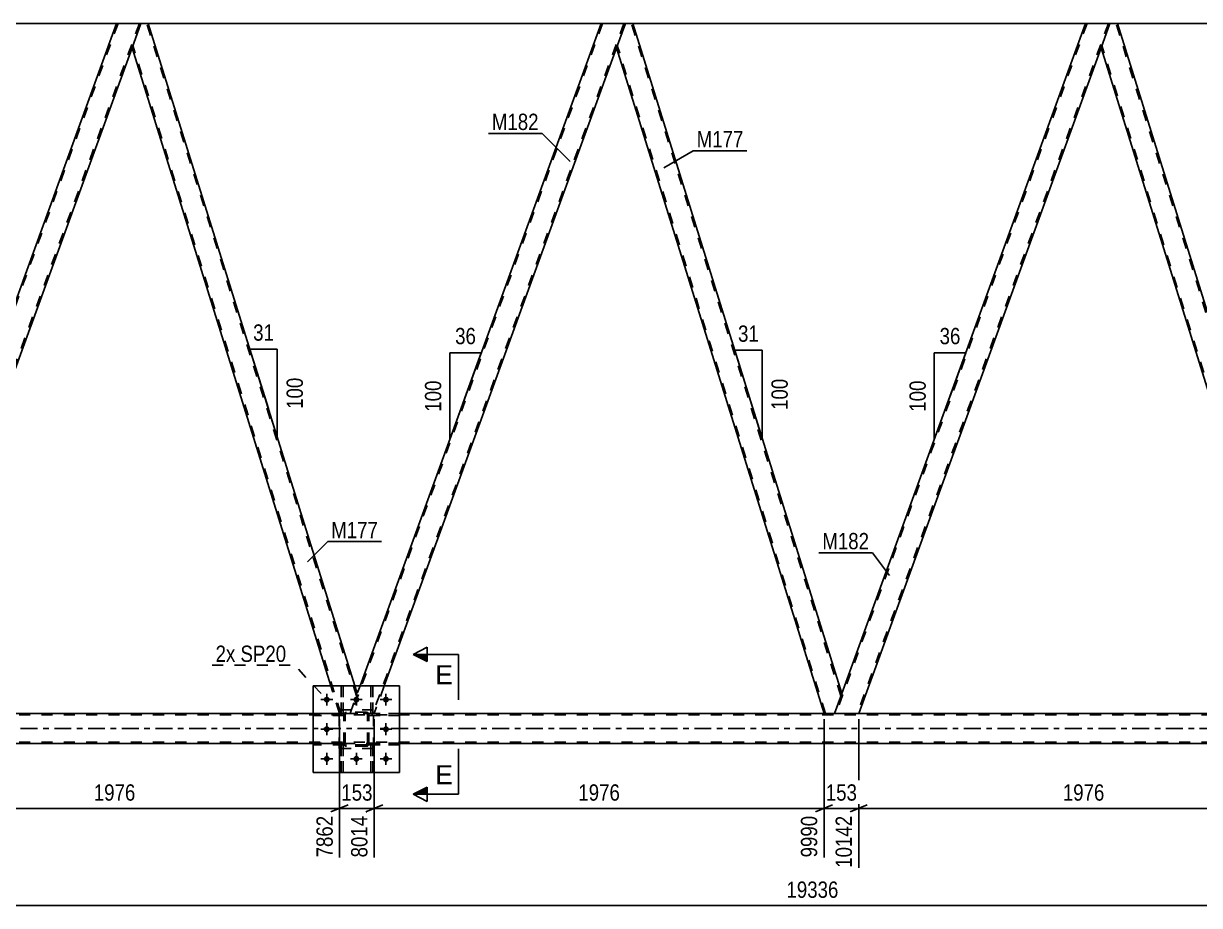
# Model space of a CAD drawing. Header units: millimetres. Extents: x 0 to 841, y 0 to 594.
# Drawn here: x 283.9 to 490.5, y 288.4 to 443.4 of the extents above; entities that cross this region are included whole.
import ezdxf

# ---------------------------------------------------------------- set-up
doc = ezdxf.new("R2010")
doc.units = ezdxf.units.MM
doc.linetypes.add('DXK_LINE_DOT2', pattern=[3.9198, 1.9599, -1.9599])
doc.linetypes.add('DXK_LINE_DOT3', pattern=[5.9187, 2.979, -0.9799, 0.9799, -0.9799])
doc.styles.add('Arial', font='ARIAL.TTF', dxfattribs={"height": 0.2})
doc.styles.add('Arial Narrow', font='ARIALN.TTF', dxfattribs={"height": 0.2})

# ---------------------------------------------------------------- blocks, each defined once
blk = doc.blocks.new('Part-318885195-2111 - 2109')
at = {"color": 7, "linetype": 'DXK_LINE_DOT2'}
for p, q in [((345.37, 322.79), (339.37, 322.79)), ((339.37, 315.99), (339.37, 322.79)), ((345.37, 315.99), (345.37, 322.79)), ((345.37, 315.99), (339.37, 315.99))]:
    blk.add_line(p, q, dxfattribs=at)
blk = doc.blocks.new('Part-318885195-2215 - 2109')
at = {"color": 7, "linetype": 'DXK_LINE_DOT2'}
for p, q in [((344.57, 316.63), (344.57, 316.95)), ((344.57, 316.95), (349.97, 316.95)), ((349.97, 316.63), (344.57, 316.63)), ((345.17, 316.63), (345.17, 316.95)), ((349.97, 316.95), (349.97, 316.63))]:
    blk.add_line(p, q, dxfattribs=at)
blk = doc.blocks.new('Part-318885195-2250 - 2109')
at = {"color": 7, "linetype": 'DXK_LINE_DOT2'}
for p, q in [((345.37, 322.79), (339.37, 322.79)), ((339.37, 315.99), (339.37, 322.79)), ((345.37, 315.99), (345.37, 322.79)), ((345.37, 315.99), (339.37, 315.99))]:
    blk.add_line(p, q, dxfattribs=at)
blk = doc.blocks.new('Part-318885195-2254 - 2109')
at = {"color": 7, "linetype": 'DXK_LINE_DOT2'}
for p, q in [((339.72, 322.15), (339.72, 326.99)), ((339.72, 326.99), (340.04, 326.99)), ((340.04, 326.99), (340.04, 322.15)), ((339.72, 322.75), (340.04, 322.75)), ((340.04, 322.15), (339.72, 322.15))]:
    blk.add_line(p, q, dxfattribs=at)
blk = doc.blocks.new('Part-318885195-2189 - 2109')
at = {"color": 7, "linetype": 'DXK_LINE_DOT2'}
for p, q in [((349.97, 316.95), (344.57, 316.95)), ((344.57, 316.95), (344.57, 316.63)), ((344.57, 316.63), (349.97, 316.63)), ((345.17, 316.63), (345.17, 316.95)), ((349.97, 316.63), (349.97, 316.95))]:
    blk.add_line(p, q, dxfattribs=at)
blk = doc.blocks.new('Part-318885195-2259 - 2109')
at = {"color": 7, "linetype": 'DXK_LINE_DOT2'}
for p, q in [((349.97, 322.15), (344.57, 322.15)), ((344.57, 322.15), (344.57, 321.83)), ((344.57, 321.83), (349.97, 321.83)), ((345.17, 321.83), (345.17, 322.15)), ((349.97, 321.83), (349.97, 322.15))]:
    blk.add_line(p, q, dxfattribs=at)
blk = doc.blocks.new('Part-318885195-2195 - 2109')
at = {"color": 7, "linetype": 'DXK_LINE_DOT2'}
for p, q in [((344.92, 322.15), (344.92, 326.99)), ((344.92, 326.99), (345.24, 326.99)), ((345.24, 326.99), (345.24, 322.15)), ((344.92, 322.75), (345.24, 322.75)), ((345.24, 322.15), (344.92, 322.15))]:
    blk.add_line(p, q, dxfattribs=at)
blk = doc.blocks.new('Part-318885195-2212 - 2109')
at = {"color": 7, "linetype": 'DXK_LINE_DOT2'}
for p, q in [((340.04, 316.63), (339.72, 316.63)), ((339.72, 316.63), (339.72, 311.79)), ((340.04, 311.79), (340.04, 316.63)), ((339.72, 316.03), (340.04, 316.03)), ((339.72, 311.79), (340.04, 311.79))]:
    blk.add_line(p, q, dxfattribs=at)
blk = doc.blocks.new('Part-318885195-2219 - 2109')
at = {"color": 7, "linetype": 'DXK_LINE_DOT2'}
for p, q in [((340.17, 322.15), (334.77, 322.15)), ((334.77, 321.83), (334.77, 322.15)), ((340.17, 321.83), (334.77, 321.83)), ((339.57, 321.83), (339.57, 322.15)), ((340.17, 322.15), (340.17, 321.83))]:
    blk.add_line(p, q, dxfattribs=at)
blk = doc.blocks.new('Part-318885195-2234 - 2109')
at = {"color": 2, "linetype": 'Continuous'}
for p, q in [((473.22, 439.14), (474.76, 443.39)), ((476.08, 443.39), (474.76, 443.39)), ((512.78, 325.64), (476.08, 443.39)), ((509.67, 322.17), (473.22, 439.14)), ((512.51, 324.89), (511.52, 322.17)), ((512.78, 325.64), (512.51, 324.89))]:
    blk.add_line(p, q, dxfattribs=at)
at = {"color": 7, "linetype": 'DXK_LINE_DOT2'}
for p, q in [((512.65, 325.26), (475.83, 443.39)), ((509.93, 322.17), (473.35, 439.51)), ((511.52, 322.17), (509.67, 322.17))]:
    blk.add_line(p, q, dxfattribs=at)
blk = doc.blocks.new('Part-318885195-2305 - 2109')
at = {"color": 7, "linetype": 'DXK_LINE_DOT2'}
for p, q in [((340.17, 316.95), (334.77, 316.95)), ((334.77, 316.63), (334.77, 316.95)), ((340.17, 316.63), (334.77, 316.63)), ((339.57, 316.63), (339.57, 316.95)), ((340.17, 316.95), (340.17, 316.63))]:
    blk.add_line(p, q, dxfattribs=at)
blk = doc.blocks.new('Part-318885195-2308 - 2109')
at = {"color": 7, "linetype": 'DXK_LINE_DOT2'}
for p, q in [((344.57, 321.83), (344.57, 322.15)), ((344.57, 322.15), (349.97, 322.15)), ((349.97, 321.83), (344.57, 321.83)), ((345.17, 321.83), (345.17, 322.15)), ((349.97, 322.15), (349.97, 321.83))]:
    blk.add_line(p, q, dxfattribs=at)
blk = doc.blocks.new('Part-318885195-2314 - 2109')
at = {"color": 7, "linetype": 'DXK_LINE_DOT2'}
for p, q in [((345.24, 316.63), (344.92, 316.63)), ((344.92, 316.63), (344.92, 311.79)), ((345.24, 311.79), (345.24, 316.63)), ((344.92, 316.03), (345.24, 316.03)), ((344.92, 311.79), (345.24, 311.79))]:
    blk.add_line(p, q, dxfattribs=at)
blk = doc.blocks.new('Part-318885195-2338 - 2109')
at = {"color": 2, "linetype": 'Continuous'}
blk.add_line((340.04, 326.99), (339.72, 326.99), dxfattribs=at)
at = {"color": 7, "linetype": 'DXK_LINE_DOT2'}
for p, q in [((339.72, 326.99), (339.72, 322.15)), ((340.04, 322.15), (340.04, 326.99)), ((339.72, 322.75), (340.04, 322.75)), ((339.72, 322.15), (340.04, 322.15))]:
    blk.add_line(p, q, dxfattribs=at)
blk = doc.blocks.new('Part-318885195-2341 - 2109')
at = {"color": 2, "linetype": 'Continuous'}
blk.add_line((345.24, 326.99), (344.92, 326.99), dxfattribs=at)
at = {"color": 7, "linetype": 'DXK_LINE_DOT2'}
for p, q in [((344.92, 326.99), (344.92, 322.15)), ((345.24, 322.15), (345.24, 326.99)), ((344.92, 322.75), (345.24, 322.75)), ((344.92, 322.15), (345.24, 322.15))]:
    blk.add_line(p, q, dxfattribs=at)
blk = doc.blocks.new('Part-318885195-2577 - 2109')
at = {"color": 7, "linetype": 'DXK_LINE_DOT2'}
for p, q in [((340.17, 316.95), (334.77, 316.95)), ((334.77, 316.95), (334.77, 316.63)), ((340.17, 316.63), (334.77, 316.63)), ((339.57, 316.63), (339.57, 316.95)), ((340.17, 316.63), (340.17, 316.95))]:
    blk.add_line(p, q, dxfattribs=at)
blk = doc.blocks.new('Bolt-318885195-2435 - 2109')
at = {"linetype": 'Continuous'}
for points in [[(337.69, 324.59, -1), (336.65, 324.59, -1)], [(342.89, 324.59, -1), (341.85, 324.59, -1)], [(348.09, 324.59, -1), (347.05, 324.59, -1)], [(337.69, 319.39, -1), (336.65, 319.39, -1)], [(348.09, 319.39, -1), (347.05, 319.39, -1)], [(337.69, 314.19, -1), (336.65, 314.19, -1)], [(342.89, 314.19, -1), (341.85, 314.19, -1)], [(348.09, 314.19, -1), (347.05, 314.19, -1)]]:
    blk.add_hatch(color=1, dxfattribs=at).paths.add_polyline_path(points)
at = {"color": 1, "linetype": 'Continuous'}
for p, q in [((338.21, 324.59), (336.13, 324.59)), ((337.17, 325.63), (337.17, 323.55)), ((343.41, 324.59), (341.33, 324.59)), ((342.37, 325.63), (342.37, 323.55)), ((348.61, 324.59), (346.53, 324.59)), ((347.57, 325.63), (347.57, 323.55)), ((337.17, 320.43), (337.17, 318.35)), ((347.57, 320.43), (347.57, 318.35)), ((338.21, 319.39), (336.13, 319.39)), ((348.61, 319.39), (346.53, 319.39)), ((338.21, 314.19), (336.13, 314.19)), ((337.17, 315.23), (337.17, 313.15)), ((343.41, 314.19), (341.33, 314.19)), ((342.37, 315.23), (342.37, 313.15)), ((348.61, 314.19), (346.53, 314.19)), ((347.57, 315.23), (347.57, 313.15))]:
    blk.add_line(p, q, dxfattribs=at)
blk = doc.blocks.new('Bolt-318885195-2436 - 2109')
at = {"color": 1, "linetype": 'Continuous'}
for p, q in [((336.13, 324.59), (336.82, 324.59)), ((337.17, 325.63), (337.17, 324.94)), ((338.21, 324.59), (337.52, 324.59)), ((341.33, 324.59), (342.02, 324.59)), ((342.37, 325.63), (342.37, 324.94)), ((343.41, 324.59), (342.72, 324.59)), ((346.53, 324.59), (347.22, 324.59)), ((347.57, 325.63), (347.57, 324.94)), ((348.61, 324.59), (347.92, 324.59)), ((337.17, 323.55), (337.17, 324.24)), ((342.37, 323.55), (342.37, 324.24)), ((347.57, 323.55), (347.57, 324.24)), ((337.17, 320.43), (337.17, 319.74)), ((347.57, 320.43), (347.57, 319.74)), ((336.13, 319.39), (336.82, 319.39)), ((337.17, 318.35), (337.17, 319.04)), ((338.21, 319.39), (337.52, 319.39)), ((346.53, 319.39), (347.22, 319.39)), ((347.57, 318.35), (347.57, 319.04)), ((348.61, 319.39), (347.92, 319.39)), ((336.13, 314.19), (336.82, 314.19)), ((337.17, 315.23), (337.17, 314.54)), ((338.21, 314.19), (337.52, 314.19)), ((341.33, 314.19), (342.02, 314.19)), ((342.37, 315.23), (342.37, 314.54)), ((343.41, 314.19), (342.72, 314.19)), ((346.53, 314.19), (347.22, 314.19)), ((347.57, 315.23), (347.57, 314.54)), ((348.61, 314.19), (347.92, 314.19)), ((337.17, 313.15), (337.17, 313.84)), ((342.37, 313.15), (342.37, 313.84)), ((347.57, 313.15), (347.57, 313.84))]:
    blk.add_line(p, q, dxfattribs=at)
blk = doc.blocks.new('Part-318885195-2609 - 2109')
at = {"color": 7, "linetype": 'DXK_LINE_DOT2'}
for p, q in [((739.77, 321.93), (64.39, 321.93)), ((349.97, 322.17), (334.77, 322.17)), ((739.77, 317.13), (64.39, 317.13)), ((349.97, 316.89), (334.77, 316.89))]:
    blk.add_line(p, q, dxfattribs=at)
at = {"color": 2, "linetype": 'Continuous'}
for p, q in [((334.77, 322.17), (179.7, 322.17)), ((590.17, 322.17), (349.97, 322.17)), ((334.77, 316.89), (179.7, 316.89)), ((590.17, 316.89), (349.97, 316.89))]:
    blk.add_line(p, q, dxfattribs=at)
at = {"color": 7, "linetype": 'DXK_LINE_DOT3'}
blk.add_line((64.39, 319.53), (739.77, 319.53), dxfattribs=at)
blk = doc.blocks.new('Part-318885195-2475 - 2109')
at = {"color": 7, "linetype": 'DXK_LINE_DOT2'}
for p, q in [((334.77, 326.99), (349.97, 326.99)), ((334.77, 326.99), (334.77, 311.79)), ((349.97, 326.99), (349.97, 311.79)), ((334.77, 311.79), (349.97, 311.79))]:
    blk.add_line(p, q, dxfattribs=at)
blk = doc.blocks.new('Part-318885195-2476 - 2109')
at = {"color": 7, "linetype": 'DXK_LINE_DOT2'}
for p, q in [((340.46, 322.35), (340.65, 322.39)), ((340.65, 322.39), (340.46, 322.35)), ((344.09, 322.39), (340.65, 322.39)), ((344.09, 322.39), (344.27, 322.35)), ((344.27, 322.35), (344.09, 322.39)), ((340.17, 321.91), (340.2, 322.09)), ((340.2, 322.09), (340.17, 321.91)), ((340.17, 316.87), (340.17, 321.91)), ((340.41, 321.91), (340.43, 322)), ((340.41, 316.87), (340.41, 321.91)), ((340.43, 322), (340.48, 322.08)), ((340.48, 322.08), (340.56, 322.13)), ((340.56, 322.13), (340.65, 322.15)), ((340.65, 322.15), (344.09, 322.15)), ((344.09, 322.15), (344.18, 322.13)), ((344.18, 322.13), (344.26, 322.08)), ((344.26, 322.08), (344.31, 322)), ((344.31, 322), (344.33, 321.91)), ((344.33, 316.87), (344.33, 321.91)), ((344.53, 322.09), (344.57, 321.91)), ((344.57, 321.91), (344.53, 322.09)), ((344.57, 316.87), (344.57, 321.91)), ((340.2, 316.69), (340.17, 316.87)), ((340.17, 316.87), (340.2, 316.69)), ((340.43, 316.78), (340.41, 316.87)), ((340.48, 316.7), (340.43, 316.78)), ((340.65, 316.39), (340.46, 316.43)), ((340.46, 316.43), (340.65, 316.39)), ((340.56, 316.65), (340.48, 316.7)), ((340.65, 316.63), (340.56, 316.65)), ((344.09, 316.63), (340.65, 316.63)), ((344.09, 316.39), (340.65, 316.39)), ((344.18, 316.65), (344.09, 316.63)), ((344.27, 316.43), (344.09, 316.39)), ((344.09, 316.39), (344.27, 316.43)), ((344.26, 316.7), (344.18, 316.65)), ((344.31, 316.78), (344.26, 316.7)), ((344.33, 316.87), (344.31, 316.78)), ((344.57, 316.87), (344.53, 316.69)), ((344.53, 316.69), (344.57, 316.87))]:
    blk.add_line(p, q, dxfattribs=at)
at = {"color": 7, "linetype": 'DXK_LINE_DOT3'}
blk.add_line((342.37, 319.39), (342.37, 319.39), dxfattribs=at)
at = {"color": 7, "linetype": 'DXK_LINE_DOT2'}
for centre, start, end in [((340.65, 321.91), 112.5, 157.5), ((340.65, 321.91), 112.5, 157.5), ((344.09, 321.91), 22.5, 67.5), ((344.09, 321.91), 22.5, 67.5), ((340.65, 316.87), 202.5, 247.5), ((340.65, 316.87), 202.5, 247.5), ((344.09, 316.87), 292.5, 337.5), ((344.09, 316.87), 292.5, 337.5)]:
    blk.add_arc(centre, 0.48, start, end, dxfattribs=at)
blk = doc.blocks.new('Part-318885195-2515 - 2109')
at = {"color": 7, "linetype": 'DXK_LINE_DOT2'}
for p, q in [((385.63, 443.39), (341.51, 322.17)), ((389.37, 443.39), (345.25, 322.17)), ((389.63, 443.39), (388.08, 439.14)), ((341.25, 322.17), (343.01, 326.99)), ((347.26, 326.99), (345.51, 322.17)), ((345.51, 322.17), (341.25, 322.17))]:
    blk.add_line(p, q, dxfattribs=at)
at = {"color": 2, "linetype": 'Continuous'}
for p, q in [((385.37, 443.39), (343.01, 326.99)), ((389.63, 443.39), (385.37, 443.39)), ((388.08, 439.14), (347.26, 326.99))]:
    blk.add_line(p, q, dxfattribs=at)
blk = doc.blocks.new('Part-318885195-2520 - 2109')
at = {"color": 2, "linetype": 'Continuous'}
for p, q in [((388.08, 439.14), (389.63, 443.39)), ((390.95, 443.39), (389.63, 443.39)), ((427.65, 325.64), (390.95, 443.39)), ((424.54, 322.17), (388.08, 439.14)), ((427.65, 325.64), (426.39, 322.17))]:
    blk.add_line(p, q, dxfattribs=at)
at = {"color": 7, "linetype": 'DXK_LINE_DOT2'}
for p, q in [((427.51, 325.26), (390.7, 443.39)), ((424.79, 322.17), (388.22, 439.51)), ((426.39, 322.17), (424.54, 322.17))]:
    blk.add_line(p, q, dxfattribs=at)
blk = doc.blocks.new('Part-318885195-2531 - 2109')
at = {"color": 7, "linetype": 'DXK_LINE_DOT2'}
for p, q in [((470.76, 443.39), (426.64, 322.17)), ((474.51, 443.39), (430.39, 322.17)), ((474.76, 443.39), (473.22, 439.14)), ((426.39, 322.17), (427.65, 325.64)), ((430.64, 322.17), (426.39, 322.17))]:
    blk.add_line(p, q, dxfattribs=at)
at = {"color": 2, "linetype": 'Continuous'}
for p, q in [((470.51, 443.39), (427.65, 325.64)), ((474.76, 443.39), (470.51, 443.39)), ((473.22, 439.14), (430.64, 322.17))]:
    blk.add_line(p, q, dxfattribs=at)
blk = doc.blocks.new('Part-318885195-2547 - 2109')
at = {"color": 2, "linetype": 'Continuous'}
for p, q in [((300.24, 443.39), (220.68, 443.39)), ((385.37, 443.39), (305.81, 443.39)), ((470.51, 443.39), (390.95, 443.39)), ((555.64, 443.39), (476.08, 443.39))]:
    blk.add_line(p, q, dxfattribs=at)
at = {"color": 7, "linetype": 'DXK_LINE_DOT2'}
for p, q in [((305.81, 443.39), (300.24, 443.39)), ((390.95, 443.39), (385.37, 443.39)), ((476.08, 443.39), (470.51, 443.39))]:
    blk.add_line(p, q, dxfattribs=at)
blk = doc.blocks.new('Part-318885195-2565 - 2109')
at = {"color": 7, "linetype": 'DXK_LINE_DOT2'}
for p, q in [((344.92, 311.79), (344.92, 316.63)), ((344.92, 316.63), (345.24, 316.63)), ((345.24, 316.63), (345.24, 311.79)), ((344.92, 316.03), (345.24, 316.03)), ((345.24, 311.79), (344.92, 311.79))]:
    blk.add_line(p, q, dxfattribs=at)
blk = doc.blocks.new('Part-318885195-2566 - 2109')
at = {"color": 7, "linetype": 'DXK_LINE_DOT2'}
for p, q in [((339.72, 311.79), (339.72, 316.63)), ((339.72, 316.63), (340.04, 316.63)), ((340.04, 316.63), (340.04, 311.79)), ((339.72, 316.03), (340.04, 316.03)), ((340.04, 311.79), (339.72, 311.79))]:
    blk.add_line(p, q, dxfattribs=at)
blk = doc.blocks.new('Part-318885195-2578 - 2109')
at = {"color": 7, "linetype": 'DXK_LINE_DOT2'}
for p, q in [((340.17, 322.15), (334.77, 322.15)), ((334.77, 322.15), (334.77, 321.83)), ((340.17, 321.83), (334.77, 321.83)), ((339.57, 321.83), (339.57, 322.15)), ((340.17, 321.83), (340.17, 322.15))]:
    blk.add_line(p, q, dxfattribs=at)
blk = doc.blocks.new('Part-318885195-2584 - 2109')
at = {"color": 7, "linetype": 'DXK_LINE_DOT2'}
for p, q in [((340.46, 322.35), (340.65, 322.39)), ((340.65, 322.39), (340.46, 322.35)), ((344.09, 322.39), (340.65, 322.39)), ((344.09, 322.39), (344.27, 322.35)), ((344.27, 322.35), (344.09, 322.39)), ((340.17, 321.91), (340.2, 322.09)), ((340.2, 322.09), (340.17, 321.91)), ((340.17, 316.87), (340.17, 321.91)), ((340.41, 321.91), (340.43, 322)), ((340.41, 316.87), (340.41, 321.91)), ((340.43, 322), (340.48, 322.08)), ((340.48, 322.08), (340.56, 322.13)), ((340.56, 322.13), (340.65, 322.15)), ((340.65, 322.15), (344.09, 322.15)), ((344.09, 322.15), (344.18, 322.13)), ((344.18, 322.13), (344.26, 322.08)), ((344.26, 322.08), (344.31, 322)), ((344.31, 322), (344.33, 321.91)), ((344.33, 316.87), (344.33, 321.91)), ((344.53, 322.09), (344.57, 321.91)), ((344.57, 321.91), (344.53, 322.09)), ((344.57, 316.87), (344.57, 321.91)), ((340.2, 316.69), (340.17, 316.87)), ((340.17, 316.87), (340.2, 316.69)), ((340.43, 316.78), (340.41, 316.87)), ((340.48, 316.7), (340.43, 316.78)), ((340.65, 316.39), (340.46, 316.43)), ((340.46, 316.43), (340.65, 316.39)), ((340.56, 316.65), (340.48, 316.7)), ((340.65, 316.63), (340.56, 316.65)), ((344.09, 316.63), (340.65, 316.63)), ((344.09, 316.39), (340.65, 316.39)), ((344.18, 316.65), (344.09, 316.63)), ((344.27, 316.43), (344.09, 316.39)), ((344.09, 316.39), (344.27, 316.43)), ((344.26, 316.7), (344.18, 316.65)), ((344.31, 316.78), (344.26, 316.7)), ((344.33, 316.87), (344.31, 316.78)), ((344.57, 316.87), (344.53, 316.69)), ((344.53, 316.69), (344.57, 316.87))]:
    blk.add_line(p, q, dxfattribs=at)
at = {"color": 7, "linetype": 'DXK_LINE_DOT3'}
blk.add_line((342.37, 319.39), (342.37, 319.39), dxfattribs=at)
at = {"color": 7, "linetype": 'DXK_LINE_DOT2'}
for centre, start, end in [((340.65, 321.91), 112.5, 157.5), ((340.65, 321.91), 112.5, 157.5), ((344.09, 321.91), 22.5, 67.5), ((344.09, 321.91), 22.5, 67.5), ((340.65, 316.87), 202.5, 247.5), ((340.65, 316.87), 202.5, 247.5), ((344.09, 316.87), 292.5, 337.5), ((344.09, 316.87), 292.5, 337.5)]:
    blk.add_arc(centre, 0.48, start, end, dxfattribs=at)
blk = doc.blocks.new('Part-318885195-2599 - 2109')
at = {"color": 2, "linetype": 'Continuous'}
for p, q in [((304.49, 443.39), (302.95, 439.14)), ((305.81, 443.39), (304.49, 443.39)), ((342.09, 326.99), (305.81, 443.39)), ((337.9, 326.99), (302.95, 439.14))]:
    blk.add_line(p, q, dxfattribs=at)
at = {"color": 7, "linetype": 'DXK_LINE_DOT2'}
for p, q in [((342.38, 325.26), (305.56, 443.39)), ((339.66, 322.17), (303.08, 439.51)), ((339.41, 322.17), (337.9, 326.99)), ((342.51, 325.64), (342.09, 326.99)), ((341.25, 322.17), (342.51, 325.64)), ((339.41, 322.17), (341.25, 322.17))]:
    blk.add_line(p, q, dxfattribs=at)
blk = doc.blocks.new('Part-318885195-2604 - 2109')
at = {"color": 7, "linetype": 'DXK_LINE_DOT2'}
for p, q in [((300.49, 443.39), (256.37, 322.17)), ((304.24, 443.39), (260.12, 322.17)), ((304.49, 443.39), (302.95, 439.14)), ((256.12, 322.17), (257.38, 325.64)), ((260.37, 322.17), (256.12, 322.17))]:
    blk.add_line(p, q, dxfattribs=at)
at = {"color": 2, "linetype": 'Continuous'}
for p, q in [((300.24, 443.39), (257.38, 325.64)), ((304.49, 443.39), (300.24, 443.39)), ((302.95, 439.14), (260.37, 322.17))]:
    blk.add_line(p, q, dxfattribs=at)
blk = doc.blocks.new('Part-318885195-2614 - 2109')
at = {"color": 2, "linetype": 'Continuous'}
for p, q in [((349.97, 326.99), (334.77, 326.99)), ((334.77, 326.99), (334.77, 311.79)), ((349.97, 326.99), (349.97, 311.79)), ((349.97, 311.79), (334.77, 311.79))]:
    blk.add_line(p, q, dxfattribs=at)
blk = doc.blocks.new('StraightDimension-318885195-3360 - 2109')
at = {"color": 7, "linetype": 'Continuous'}
blk.add_line((53.53, 288.42), (791.5, 288.42), dxfattribs=at)
at = {"color": 0}
blk.add_wipeout([(427.68, 289.17), (427.68, 293.37), (417.34, 293.37), (417.34, 289.17)], dxfattribs=at)
at = {"color": 3, "style": 'Arial Narrow'}
blk.add_text('19336', height=2.863, dxfattribs=at).set_placement((417.94, 289.77))
blk = doc.blocks.new('AngleDimension-318885195-19354 - 2109')
at = {"color": 7, "linetype": 'Continuous'}
for p, q in [((413.08, 372.36), (408.84, 385.97)), ((413.66, 385.97), (408.84, 385.97)), ((413.66, 370.5), (408.84, 385.97)), ((413.66, 370.5), (413.66, 385.97))]:
    blk.add_line(p, q, dxfattribs=at)
at = {"color": 0}
for points in [[(413.68, 386.87), (413.68, 391.07), (408.83, 391.07), (408.83, 386.87)], [(418.76, 381.58), (414.56, 381.58), (414.56, 374.89), (418.76, 374.89)]]:
    blk.add_wipeout(points, dxfattribs=at)
at = {"color": 3, "style": 'Arial Narrow'}
blk.add_text('31', height=2.863, dxfattribs=at).set_placement((409.43, 387.47))
blk.add_text('100', height=2.863, rotation=90.0002, dxfattribs=at).set_placement((418.16, 375.49))
blk = doc.blocks.new('AngleDimension-318885195-19340 - 2109')
at = {"color": 7, "linetype": 'Continuous'}
for p, q in [((326.9, 375.74), (323.65, 386.16)), ((328.47, 386.16), (323.65, 386.16)), ((328.47, 370.69), (323.65, 386.16)), ((328.47, 370.69), (328.47, 386.16))]:
    blk.add_line(p, q, dxfattribs=at)
at = {"color": 0}
for points in [[(328.49, 387.06), (328.49, 391.26), (323.63, 391.26), (323.63, 387.06)], [(333.57, 381.77), (329.37, 381.77), (329.37, 375.08), (333.57, 375.08)]]:
    blk.add_wipeout(points, dxfattribs=at)
at = {"color": 3, "style": 'Arial Narrow'}
blk.add_text('31', height=2.863, dxfattribs=at).set_placement((324.23, 387.66))
blk.add_text('100', height=2.863, rotation=90.0002, dxfattribs=at).set_placement((332.97, 375.68))
blk = doc.blocks.new('StraightDimension-318885195-3483 - 2109')
at = {"color": 7, "linetype": 'Continuous'}
for p, q in [((430.64, 321.17), (430.64, 295.05)), ((509.67, 321.17), (509.67, 295.05)), ((432.14, 306.09), (429.14, 304.89)), ((508.17, 304.89), (511.17, 306.09)), ((430.64, 305.49), (509.67, 305.49))]:
    blk.add_line(p, q, dxfattribs=at)
at = {"color": 0}
blk.add_wipeout([(474.42, 306.24), (474.42, 310.44), (465.9, 310.44), (465.9, 306.24)], dxfattribs=at)
at = {"color": 0, "linetype": 'Continuous'}
blk.add_wipeout([(509.07, 304.79), (504.87, 304.79), (504.87, 294.45), (509.07, 294.45)], dxfattribs=at)
at = {"color": 3, "style": 'Arial Narrow'}
blk.add_text('1976', height=2.863, dxfattribs=at).set_placement((466.5, 306.84))
at = {"color": 3, "linetype": 'Continuous', "style": 'Arial Narrow'}
blk.add_text('12118', height=2.863, rotation=90.0002, dxfattribs=at).set_placement((508.47, 295.05))
blk = doc.blocks.new('AngleDimension-318885195-2683 - 2109')
at = {"color": 7, "linetype": 'Continuous'}
for p, q in [((358.78, 385.54), (364.32, 385.54)), ((358.78, 370.31), (364.32, 385.54)), ((358.78, 370.31), (358.78, 385.54)), ((361.44, 377.63), (364.32, 385.54))]:
    blk.add_line(p, q, dxfattribs=at)
at = {"color": 0}
for points in [[(363.97, 386.44), (363.97, 390.64), (359.12, 390.64), (359.12, 386.44)], [(357.88, 381.27), (353.68, 381.27), (353.68, 374.58), (357.88, 374.58)]]:
    blk.add_wipeout(points, dxfattribs=at)
at = {"color": 3, "style": 'Arial Narrow'}
blk.add_text('36', height=2.863, dxfattribs=at).set_placement((359.72, 387.04))
blk.add_text('100', height=2.863, rotation=90.0002, dxfattribs=at).set_placement((357.28, 375.18))
blk = doc.blocks.new('StraightDimension-318885195-3464 - 2109')
at = {"color": 7, "linetype": 'Continuous'}
for p, q in [((424.54, 321.17), (424.54, 296.87)), ((430.64, 321.17), (430.64, 295.05)), ((423.04, 304.89), (426.04, 306.09)), ((432.14, 306.09), (429.14, 304.89)), ((424.54, 305.49), (430.64, 305.49))]:
    blk.add_line(p, q, dxfattribs=at)
at = {"color": 0}
blk.add_wipeout([(430.93, 306.24), (430.93, 310.44), (424.25, 310.44), (424.25, 306.24)], dxfattribs=at)
at = {"color": 0, "linetype": 'Continuous'}
blk.add_wipeout([(430.04, 304.79), (425.84, 304.79), (425.84, 294.45), (430.04, 294.45)], dxfattribs=at)
at = {"color": 3, "style": 'Arial Narrow'}
blk.add_text('153', height=2.863, dxfattribs=at).set_placement((424.85, 306.84))
at = {"color": 3, "linetype": 'Continuous', "style": 'Arial Narrow'}
blk.add_text('10142', height=2.863, rotation=90.0002, dxfattribs=at).set_placement((429.44, 295.05))
blk = doc.blocks.new('AngleDimension-318885195-2743 - 2109')
at = {"color": 7, "linetype": 'Continuous'}
for p, q in [((443.91, 385.54), (449.45, 385.54)), ((443.91, 370.31), (449.45, 385.54)), ((443.91, 370.31), (443.91, 385.54)), ((446.57, 377.63), (449.45, 385.54))]:
    blk.add_line(p, q, dxfattribs=at)
at = {"color": 0}
for points in [[(449.11, 386.44), (449.11, 390.64), (444.25, 390.64), (444.25, 386.44)], [(443.01, 381.27), (438.81, 381.27), (438.81, 374.58), (443.01, 374.58)]]:
    blk.add_wipeout(points, dxfattribs=at)
at = {"color": 3, "style": 'Arial Narrow'}
blk.add_text('36', height=2.863, dxfattribs=at).set_placement((444.85, 387.04))
blk.add_text('100', height=2.863, rotation=90.0002, dxfattribs=at).set_placement((442.41, 375.18))
blk = doc.blocks.new('StraightDimension-318885195-3519 - 2109')
at = {"color": 7, "linetype": 'Continuous'}
for p, q in [((339.41, 321.17), (339.41, 296.87)), ((345.51, 321.17), (345.51, 296.87)), ((337.91, 304.89), (340.91, 306.09)), ((347.01, 306.09), (344.01, 304.89)), ((339.41, 305.49), (345.51, 305.49))]:
    blk.add_line(p, q, dxfattribs=at)
at = {"color": 0}
blk.add_wipeout([(345.8, 306.24), (345.8, 310.44), (339.12, 310.44), (339.12, 306.24)], dxfattribs=at)
at = {"color": 0, "linetype": 'Continuous'}
blk.add_wipeout([(344.91, 304.79), (340.71, 304.79), (340.71, 296.27), (344.91, 296.27)], dxfattribs=at)
at = {"color": 3, "style": 'Arial Narrow'}
blk.add_text('153', height=2.863, dxfattribs=at).set_placement((339.72, 306.84))
at = {"color": 3, "linetype": 'Continuous', "style": 'Arial Narrow'}
blk.add_text('8014', height=2.863, rotation=90.0002, dxfattribs=at).set_placement((344.31, 296.87))
blk = doc.blocks.new('StraightDimension-318885195-3538 - 2109')
at = {"color": 7, "linetype": 'Continuous'}
for p, q in [((345.51, 321.17), (345.51, 296.87)), ((424.54, 321.17), (424.54, 296.87)), ((347.01, 306.09), (344.01, 304.89)), ((423.04, 304.89), (426.04, 306.09)), ((345.51, 305.49), (424.54, 305.49))]:
    blk.add_line(p, q, dxfattribs=at)
at = {"color": 0}
blk.add_wipeout([(389.28, 306.24), (389.28, 310.44), (380.77, 310.44), (380.77, 306.24)], dxfattribs=at)
at = {"color": 0, "linetype": 'Continuous'}
blk.add_wipeout([(423.94, 304.79), (419.74, 304.79), (419.74, 296.27), (423.94, 296.27)], dxfattribs=at)
at = {"color": 3, "style": 'Arial Narrow'}
blk.add_text('1976', height=2.863, dxfattribs=at).set_placement((381.37, 306.84))
at = {"color": 3, "linetype": 'Continuous', "style": 'Arial Narrow'}
blk.add_text('9990', height=2.863, rotation=90.0002, dxfattribs=at).set_placement((423.34, 296.87))
blk = doc.blocks.new('StraightDimension-318885195-3594 - 2109')
at = {"color": 7, "linetype": 'Continuous'}
for p, q in [((260.37, 321.17), (260.37, 296.87)), ((339.41, 321.17), (339.41, 296.87)), ((261.87, 306.09), (258.87, 304.89)), ((337.91, 304.89), (340.91, 306.09)), ((260.37, 305.49), (339.41, 305.49))]:
    blk.add_line(p, q, dxfattribs=at)
at = {"color": 0}
blk.add_wipeout([(304.15, 306.24), (304.15, 310.44), (295.63, 310.44), (295.63, 306.24)], dxfattribs=at)
at = {"color": 0, "linetype": 'Continuous'}
blk.add_wipeout([(338.81, 304.79), (334.61, 304.79), (334.61, 296.27), (338.81, 296.27)], dxfattribs=at)
at = {"color": 3, "style": 'Arial Narrow'}
blk.add_text('1976', height=2.863, dxfattribs=at).set_placement((296.23, 306.84))
at = {"color": 3, "linetype": 'Continuous', "style": 'Arial Narrow'}
blk.add_text('7862', height=2.863, rotation=90.0002, dxfattribs=at).set_placement((338.21, 296.87))
blk = doc.blocks.new('Mark-318885195-2511 - 2109')
at = {"color": 0}
blk.add_wipeout([(374.39, 424.68), (374.39, 427.68), (366.17, 427.68), (366.17, 424.68)], dxfattribs=at)
blk.add_wipeout([(374.39, 424.68), (374.39, 427.68), (366.17, 427.68), (366.17, 424.68)], dxfattribs=at)
at = {"color": 30, "linetype": 'Continuous'}
for p in [(365.57, 424.08), (379.94, 419.13)]:
    blk.add_line(p, (374.99, 424.08), dxfattribs=at)
at = {"color": 3, "style": 'Arial Narrow'}
blk.add_text('M182', height=2.863, dxfattribs=at).set_placement((366.17, 424.68))
blk = doc.blocks.new('Mark-318885195-2516 - 2109')
at = {"color": 0}
blk.add_wipeout([(410.39, 421.63), (410.39, 424.63), (402.16, 424.63), (402.16, 421.63)], dxfattribs=at)
blk.add_wipeout([(410.39, 421.63), (410.39, 424.63), (402.16, 424.63), (402.16, 421.63)], dxfattribs=at)
at = {"color": 30, "linetype": 'Continuous'}
for p, q in [((396.37, 418.03), (401.56, 421.03)), ((401.56, 421.03), (410.99, 421.03))]:
    blk.add_line(p, q, dxfattribs=at)
at = {"color": 3, "style": 'Arial Narrow'}
blk.add_text('M177', height=2.863, dxfattribs=at).set_placement((402.16, 421.63))
blk = doc.blocks.new('Mark-318885195-2527 - 2109')
at = {"color": 0}
blk.add_wipeout([(432.46, 351.01), (432.46, 354.01), (424.24, 354.01), (424.24, 351.01)], dxfattribs=at)
blk.add_wipeout([(432.46, 351.01), (432.46, 354.01), (424.24, 354.01), (424.24, 351.01)], dxfattribs=at)
at = {"color": 30, "linetype": 'Continuous'}
for p in [(423.64, 350.41), (436.07, 346.42)]:
    blk.add_line(p, (433.06, 350.41), dxfattribs=at)
at = {"color": 3, "style": 'Arial Narrow'}
blk.add_text('M182', height=2.863, dxfattribs=at).set_placement((424.24, 351.01))
blk = doc.blocks.new('Mark-318885195-2595 - 2109')
at = {"color": 0}
blk.add_wipeout([(346.16, 352.96), (346.16, 355.96), (337.94, 355.96), (337.94, 352.96)], dxfattribs=at)
blk.add_wipeout([(346.16, 352.96), (346.16, 355.96), (337.94, 355.96), (337.94, 352.96)], dxfattribs=at)
at = {"color": 30, "linetype": 'Continuous'}
for p, q in [((333.81, 348.82), (337.34, 352.36)), ((337.34, 352.36), (346.76, 352.36))]:
    blk.add_line(p, q, dxfattribs=at)
at = {"color": 3, "style": 'Arial Narrow'}
blk.add_text('M177', height=2.863, dxfattribs=at).set_placement((337.94, 352.96))
blk = doc.blocks.new('SectionMark-318885195-3765 - 2109')
at = {"linetype": 'Continuous'}
for points in [[(354.83, 332.54), (354.83, 331.29), (352.33, 332.54)], [(354.83, 309.22), (354.83, 307.97), (352.33, 307.97)]]:
    blk.add_hatch(color=6, dxfattribs=at).paths.add_polyline_path(points)
at = {"color": 6, "linetype": 'Continuous'}
for p, q in [((352.33, 332.54), (354.83, 333.79)), ((354.83, 331.29), (354.83, 333.79)), ((360.33, 332.54), (352.33, 332.54)), ((352.33, 332.54), (354.83, 331.29)), ((352.33, 307.97), (354.83, 309.22)), ((360.33, 307.97), (352.33, 307.97)), ((354.83, 306.72), (352.33, 307.97)), ((354.83, 309.22), (354.83, 306.72))]:
    blk.add_line(p, q, dxfattribs=at)
at = {"color": 0, "linetype": 'Continuous'}
for points in [[(359.33, 327.29), (359.33, 330.79), (356.22, 330.79), (356.22, 327.29)], [(359.33, 309.72), (359.33, 313.22), (356.22, 313.22), (356.22, 309.72)]]:
    blk.add_wipeout(points, dxfattribs=at)
at = {"color": 6, "linetype": 'Continuous'}
for p, q in [((360.33, 332.54), (360.33, 324.54)), ((360.33, 307.97), (360.33, 315.97))]:
    blk.add_line(p, q, dxfattribs=at)
at = {"color": 3, "linetype": 'Continuous', "style": 'Arial'}
for p in [(356.22, 327.29), (356.22, 309.72)]:
    blk.add_text('E', height=3.34, dxfattribs=at).set_placement(p)
blk = doc.blocks.new('MarkSet-318885195-3856 - 2109')
at = {"color": 30, "linetype": 'DXK_LINE_DOT2'}
blk.add_line((336.18, 325.64), (331.54, 330.62), dxfattribs=at)
at = {"color": 0}
blk.add_wipeout([(321.1, 331.22), (321.1, 334.22), (317.63, 334.22), (317.63, 331.22)], dxfattribs=at)
blk.add_wipeout([(321.1, 331.22), (321.1, 334.22), (317.63, 334.22), (317.63, 331.22)], dxfattribs=at)
blk.add_wipeout([(330.04, 331.22), (330.04, 334.22), (322, 334.22), (322, 331.22)], dxfattribs=at)
blk.add_wipeout([(330.04, 331.22), (330.04, 334.22), (322, 334.22), (322, 331.22)], dxfattribs=at)
at = {"color": 30, "linetype": 'DXK_LINE_DOT2'}
blk.add_line((317.03, 330.62), (331.54, 330.62), dxfattribs=at)
at = {"color": 3, "style": 'Arial Narrow'}
for s, p in [('2x', (317.63, 331.22)), ('SP20', (322, 331.22))]:
    blk.add_text(s, height=2.863, dxfattribs=at).set_placement(p)

msp = doc.modelspace()

# ---------------------------------------------------------------- block references
for name in ['Part-318885195-2547 - 2109', 'Part-318885195-2604 - 2109', 'Part-318885195-2599 - 2109', 'Part-318885195-2515 - 2109', 'Part-318885195-2520 - 2109', 'Part-318885195-2531 - 2109', 'Part-318885195-2234 - 2109', 'Part-318885195-2475 - 2109', 'Part-318885195-2614 - 2109', 'Part-318885195-2254 - 2109', 'Part-318885195-2338 - 2109', 'Part-318885195-2195 - 2109', 'Part-318885195-2341 - 2109', 'Bolt-318885195-2435 - 2109', 'Bolt-318885195-2436 - 2109', 'Part-318885195-2111 - 2109', 'Part-318885195-2250 - 2109', 'Part-318885195-2476 - 2109', 'Part-318885195-2584 - 2109', 'Part-318885195-2609 - 2109', 'Part-318885195-2219 - 2109', 'Part-318885195-2578 - 2109', 'Part-318885195-2259 - 2109', 'Part-318885195-2308 - 2109', 'Part-318885195-2305 - 2109', 'Part-318885195-2577 - 2109', 'Part-318885195-2212 - 2109', 'Part-318885195-2566 - 2109', 'Part-318885195-2215 - 2109', 'Part-318885195-2189 - 2109', 'Part-318885195-2314 - 2109', 'Part-318885195-2565 - 2109']:
    msp.add_blockref(name, (0, 0))

# ---------------------------------------------------------------- next in the draw order: block references
msp.add_blockref('StraightDimension-318885195-3360 - 2109', (0, 0))

# ---------------------------------------------------------------- next in the draw order: block references
for name in ['Mark-318885195-2511 - 2109', 'Mark-318885195-2516 - 2109', 'AngleDimension-318885195-19340 - 2109', 'AngleDimension-318885195-2683 - 2109', 'AngleDimension-318885195-19354 - 2109', 'AngleDimension-318885195-2743 - 2109', 'Mark-318885195-2595 - 2109', 'Mark-318885195-2527 - 2109', 'MarkSet-318885195-3856 - 2109', 'StraightDimension-318885195-3519 - 2109', 'StraightDimension-318885195-3483 - 2109']:
    msp.add_blockref(name, (0, 0))

# ---------------------------------------------------------------- next in the draw order: block references
for name in ['StraightDimension-318885195-3594 - 2109', 'StraightDimension-318885195-3464 - 2109']:
    msp.add_blockref(name, (0, 0))

# ---------------------------------------------------------------- next in the draw order: block references
msp.add_blockref('StraightDimension-318885195-3538 - 2109', (0, 0))

# ---------------------------------------------------------------- next in the draw order: block references
msp.add_blockref('SectionMark-318885195-3765 - 2109', (0, 0))

doc.saveas('drawing.dxf')
